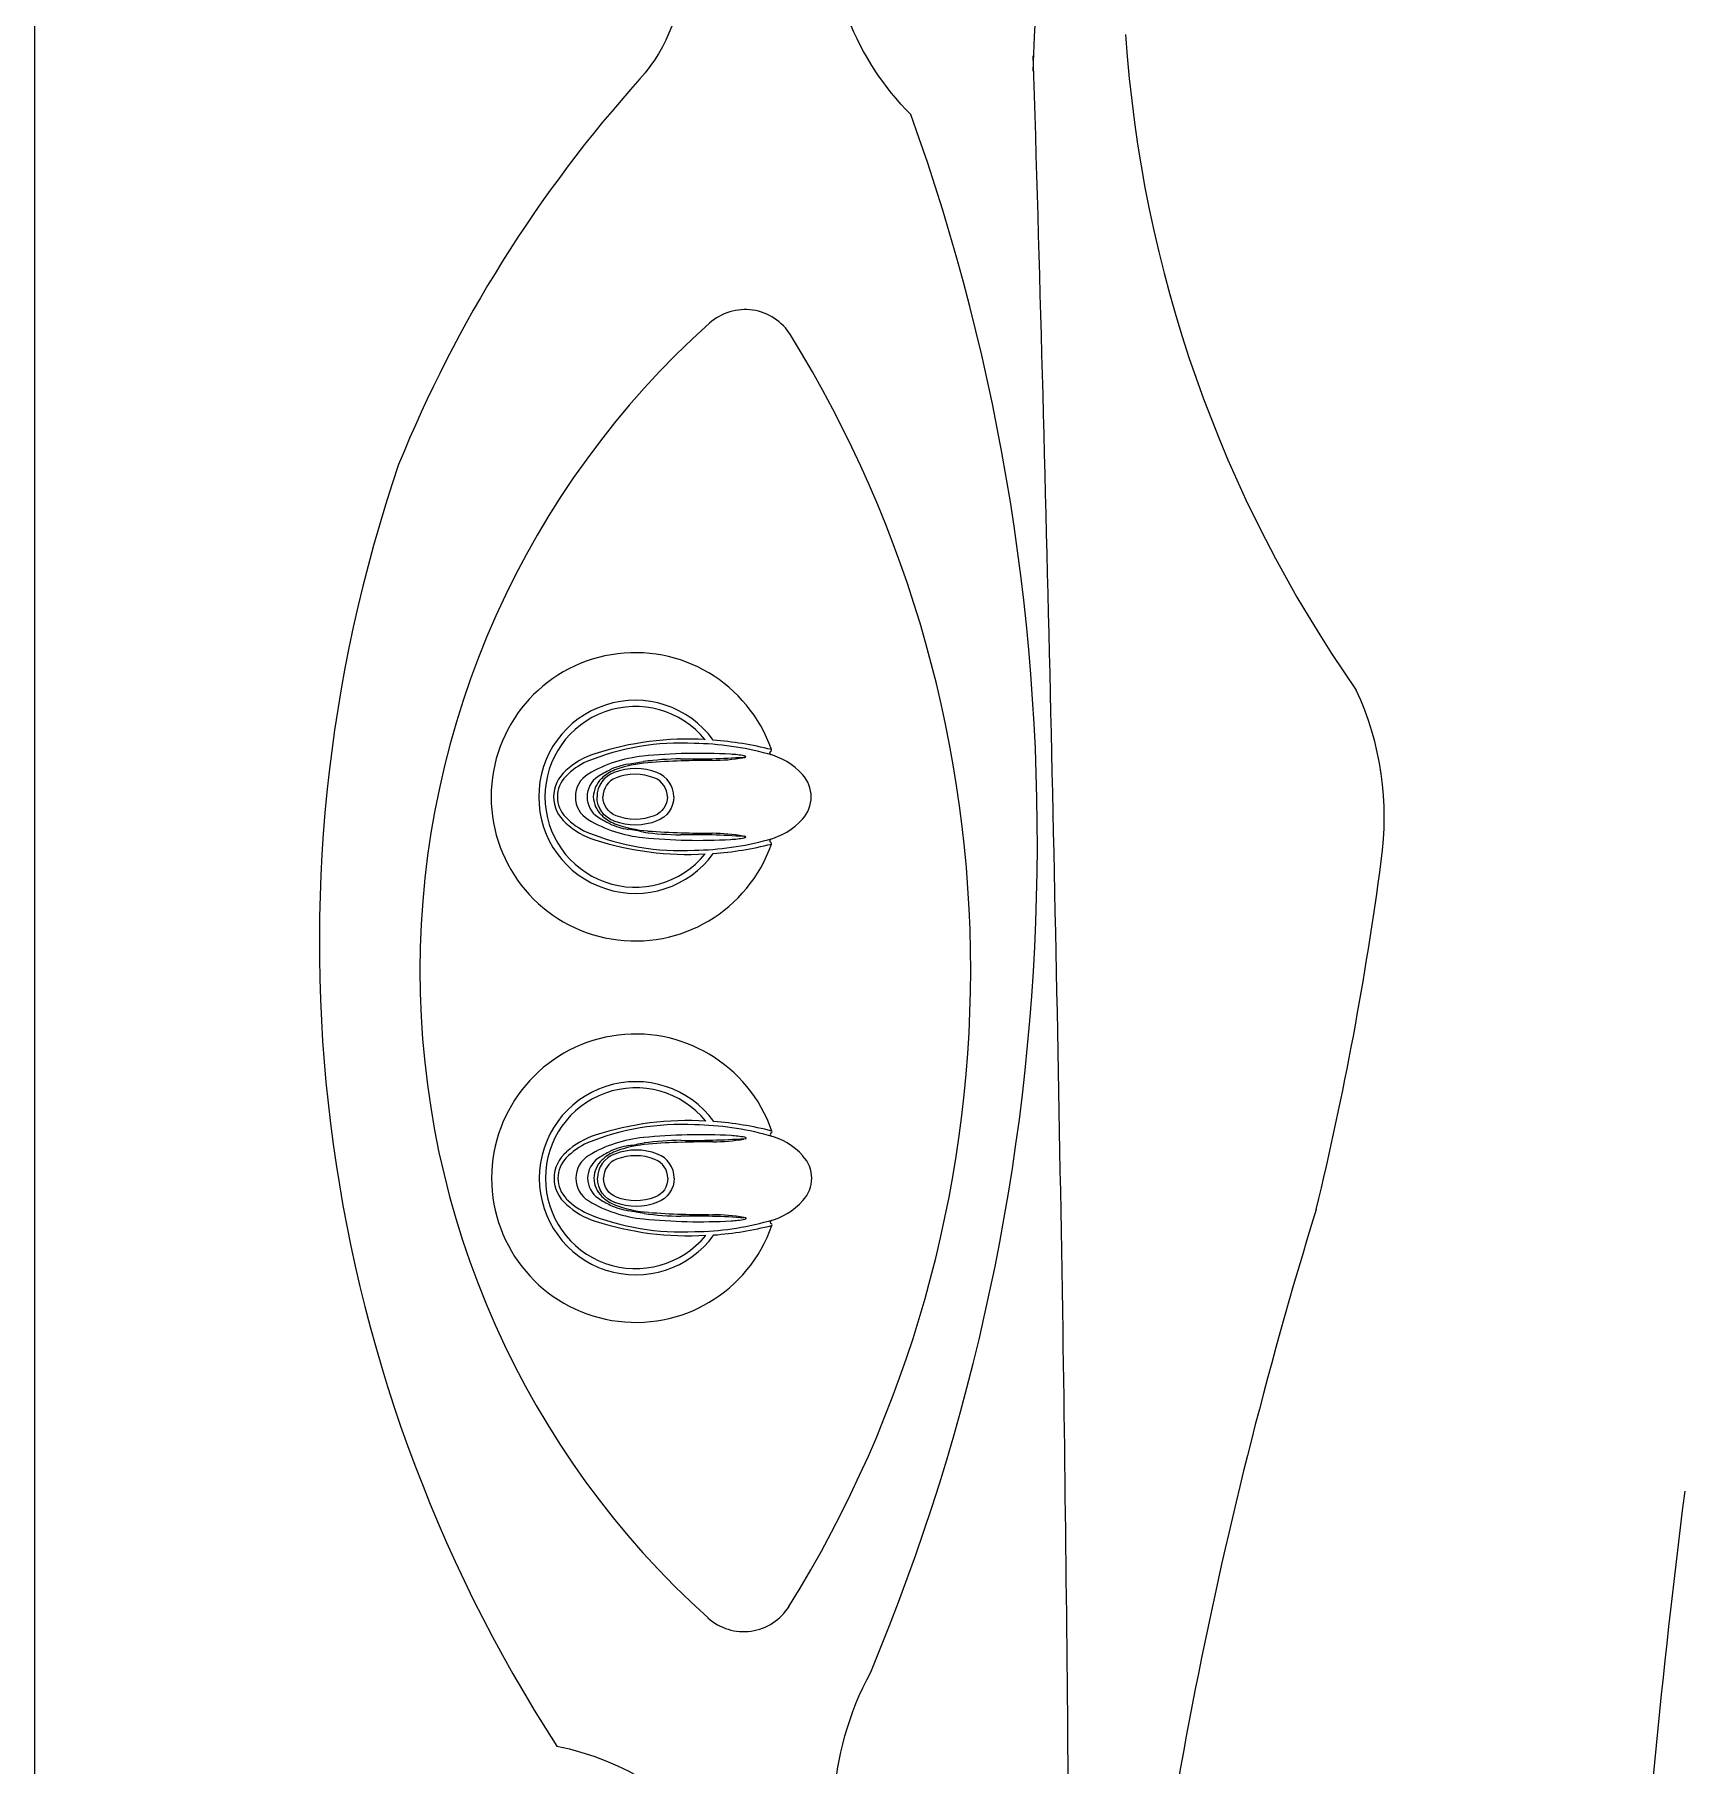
# Model space of a CAD drawing. Extents: x 403 to 503, y 484 to 635.
# Drawn here: x 403.18 to 418.64, y 550.28 to 566.5 of the extents above; entities that cross this region are included whole.
import ezdxf

# ---------------------------------------------------------------- set-up
doc = ezdxf.new("R2010")
doc.units = 0
doc.header["$MEASUREMENT"] = 0
for name, color, linetype in [('1', 4, 'Continuous'), ('DIM', 3, 'Continuous'), ('SPA', 2, 'Continuous')]:
    doc.layers.add(name, color=color, linetype=linetype)

# ---------------------------------------------------------------- blocks, each defined once
blk = doc.blocks.new('AIRVALVE')
at = {"layer": '1', "color": 3}
for points in [[(0, -0.361, -0.315142), (-0.226, -0.203, -0.18995), (-0.227, 0.196, -0.321841), (0, 0.358, -0.321841)], [(0, -0.361, 0.315142), (0.226, -0.203, 0.18995), (0.226, 0.196, 0.321841), (0, 0.358, 0.321841)], [(0, -0.301, -0.313827), (-0.177, -0.179, -0.191301), (-0.177, 0.18, -0.313824), (0, 0.302, -0.313824)], [(0, -0.301, 0.313827), (0.176, -0.179, 0.191301), (0.177, 0.18, 0.313824), (0, 0.302, 0.313824)]]:
    blk.add_lwpolyline(points, format="xyb", dxfattribs=at)
at = {"layer": '1', "color": 2, "linetype": 'Continuous', "lineweight": 0}
for centre, start, end in [((-0.001, 0), 89.9806, 250.9039), ((0, 0), 289.0961, 90.0194)]:
    blk.add_arc(centre, 1.35, start, end, dxfattribs=at)
at = {"layer": '1', "color": 3, "lineweight": 0}
for centre, radius, start, end in [((-0.001, 0), 0.904, 89.971, 234.0158), ((-0.001, 0), 0.846, 89.9691, 230.785), ((0, 0), 0.904, 305.9842, 90.029), ((0, 0), 0.846, 309.215, 90.0309)]:
    blk.add_arc(centre, radius, start, end, dxfattribs=at)
at = {"layer": '1', "color": 3}
for centre, radius, start, end in [((0.288, 0.156), 0.727, 137.3155, 162.114), ((0.285, 0.168), 0.679, 134.6535, 155.2206), ((-0.001, 0.449), 0.316, 89.9436, 140.7663), ((-0.001, 0.458), 0.271, 89.8214, 134.6535), ((0, 0.449), 0.316, 39.2337, 90.0564), ((0, 0.458), 0.271, 45.3465, 90.1786), ((-0.286, 0.168), 0.679, 24.7794, 45.3465), ((-0.289, 0.156), 0.727, 17.886, 42.6845), ((-0.001, 0.314), 0.247, 89.9147, 149.361), ((0, 0.314), 0.247, 30.639, 90.0853), ((2.301, -0.493), 2.841, 162.114, 183.2782), ((1.83, -0.428), 2.334, 157.8169, 183.0748), ((0.861, -0.196), 1.249, 149.361, 174.2752), ((0.537, -0.136), 0.873, 146.1687, 154.5984), ((0, 0.224), 0.227, 90.0848, 146.1687), ((0.016, 0.128), 0.266, 93.7523, 134.6301), ((-0.001, 0.224), 0.227, 33.8313, 89.9152), ((-0.017, 0.128), 0.266, 45.3699, 86.2477), ((-0.538, -0.136), 0.873, 25.4016, 33.8313), ((-0.862, -0.196), 1.249, 5.7248, 30.639), ((-1.831, -0.428), 2.334, 356.9252, 22.1831), ((-2.301, -0.493), 2.841, 356.7218, 17.886), ((0.802, -0.203), 1.125, 159.5686, 175.7316), ((0.319, -0.032), 0.632, 154.5984, 170.9757), ((0.075, 0.068), 0.349, 134.6301, 159.5686), ((-0.076, 0.068), 0.349, 20.4314, 45.3699), ((-0.319, -0.032), 0.632, 9.0243, 25.4016), ((-0.803, -0.203), 1.125, 4.2684, 20.4314), ((-4.441, 0.724), 4.188, 348.9682, 350.9757), ((4.441, 0.724), 4.188, 189.0243, 191.0318), ((4.917, -0.603), 5.325, 174.2752, 183.1265), ((2.459, -0.449), 2.815, 172.4176, 179.4691), ((6.947, -0.661), 7.288, 175.7316, 178.1966), ((-6.948, -0.661), 7.288, 1.8034, 4.2684), ((-2.46, -0.449), 2.815, 0.5309, 7.5824), ((-4.918, -0.603), 5.325, 356.8735, 5.7248), ((-6.839, -0.536), 6.484, 355.7451, 1.0002), ((10.219, -0.764), 10.561, 178.1966, 179.7723), ((-10.22, -0.764), 10.561, 0.2277, 1.8034), ((6.838, -0.536), 6.484, 178.9998, 184.2549), ((2.224, -0.515), 2.725, 180.8159, 195.4905), ((-2.225, -0.515), 2.725, 344.5095, 359.1841), ((2.713, -0.478), 3.255, 184.4542, 194.1778), ((-2.094, -0.715), 1.752, 350.2174, 359.7723), ((2.093, -0.715), 1.752, 180.2277, 189.7826), ((-2.714, -0.478), 3.255, 345.8222, 355.5458), ((0.602, -0.839), 1.003, 183.1265, 190.4498), ((-0.603, -0.839), 1.003, 349.5502, 356.8735), ((-0.355, -1.015), 0.0297, 190.4498, 209.0932), ((-0.338, -1.006), 0.0492, 209.0932, 215.3978), ((-0.376, -1.032), 0.00301, 215.3978, 350.8779), ((-0.409, -1.014), 0.0406, 333.001, 349.5922), ((0.408, -1.014), 0.0406, 190.4078, 206.999), ((0.375, -1.032), 0.00301, 189.1221, 324.6022), ((0.337, -1.006), 0.0492, 324.6022, 330.9068), ((0.354, -1.015), 0.0297, 330.9068, 349.5502), ((-0.438, -1.262), 0.0149, 250.8083, 302.5982), ((-0.438, -1.261), 0.0152, 302.5014, 335.002), ((-0.414, -1.27), 0.0106, 81.6045, 167.3023), ((-0.445, -1.375), 0.119, 70.118, 74.2786), ((-0.41, -1.276), 0.0151, 21.315, 66.3223), ((0.207, -1.099), 0.626, 193.2713, 228.3179), ((-0.208, -1.099), 0.626, 311.6821, 346.7287), ((0.409, -1.276), 0.0151, 113.6777, 158.685), ((0.444, -1.375), 0.119, 105.7214, 109.882), ((0.413, -1.27), 0.0106, 12.6977, 98.3955), ((0.437, -1.261), 0.0152, 204.998, 237.4986), ((0.437, -1.262), 0.0149, 237.4018, 289.1917), ((-0.001, -1.348), 0.301, 226.3593, 270.087), ((0, -1.348), 0.301, 269.913, 313.6407)]:
    blk.add_arc(centre, radius, start, end, dxfattribs=at)
blk = doc.blocks.new('2004GRANDEE')
at = {"layer": 'DIM', "color": 2}
blk.add_lwpolyline([(7.823, 73.474, -0.09215), (6.99, 72.02, -0.496726), (6.191, 71.742, -0.200057), (5.495, 72.784, 0.415972), (4.243, 72.263), (4, 71.151), (5.634, 68.197, -0.39339), (5.671, 66.119, 0.086783), (3.41, 62.506, 0.229738), (4.892, 50.501, -0.889176), (4.474, 45.408, 0.335426), (4.241, 45.218, 0.198999), (4.903, 38.673, 0.422032), (5.364, 38.503, -0.383281), (7.864, 37.169, 0.900523), (8.471, 37.193, 0.152274), (8.866, 40.143, 0.066069), (7.707, 48.722, -0.226824), (7.833, 51.192, 0.187218), (8.21, 65.785, -0.434984), (8.347, 69.622, 0.554065), (8.451, 71.95, -0.610052), (8.59, 73.027)], format="xyb", dxfattribs=at)
for centre, radius, start, end in [((6.657, 63.458), 0.5, 31.7116, 131.8384), ((11.759, 57.76), 8.149, 131.8384, 228.0259), ((-2.539, 57.776), 11.309, 328.1527, 31.7116), ((6.643, 52.073), 0.5, 228.0259, 328.1527)]:
    blk.add_arc(centre, radius, start, end, dxfattribs=at)
at = {"layer": 'SPA', "color": 4}
blk.add_lwpolyline([(99.802, 78.901, 0.414212), (87.901, 90.802), (11.901, 90.802, 0.414212), (0, 78.901), (0, 11.901, 0.414212), (11.901, 0), (87.901, 0, 0.414212), (99.802, 11.901)], format="xyb", close=True, dxfattribs=at)
at = {"layer": 'SPA', "color": 2}
for centre, radius, start, end in [((19.96, 65.966), 10.609, 150.8893, 178.7745), ((22.317, 67.341), 12.123, 183.8141, 214.9616), ((-805.536, 41.36), 815.275, 0.916251, 1.755428), ((9.782, 59.197), 2.863, 351.8498, 24.7198), ((-18.472, 62.9), 31.358, 346.4047, 352.4701), ((53.829, 42.591), 43.777, 162.8098, 175.3413), ((-632.419, 44.855), 642.125, 359.959998, 0.851529), ((98.99, 42.285), 84.201, 172.76444, 179.72777)]:
    blk.add_arc(centre, radius, start, end, dxfattribs=at)
at = {"layer": '1', "color": 3, "rotation": 90}
for p in [(5.627, 59.394), (5.632, 55.821)]:
    blk.add_blockref('AIRVALVE', p, dxfattribs=at)

msp = doc.modelspace()

# ---------------------------------------------------------------- block references
at = {"layer": '1'}
msp.add_blockref('2004GRANDEE', (403.176, 499.962), dxfattribs=at)

doc.saveas('drawing.dxf')
